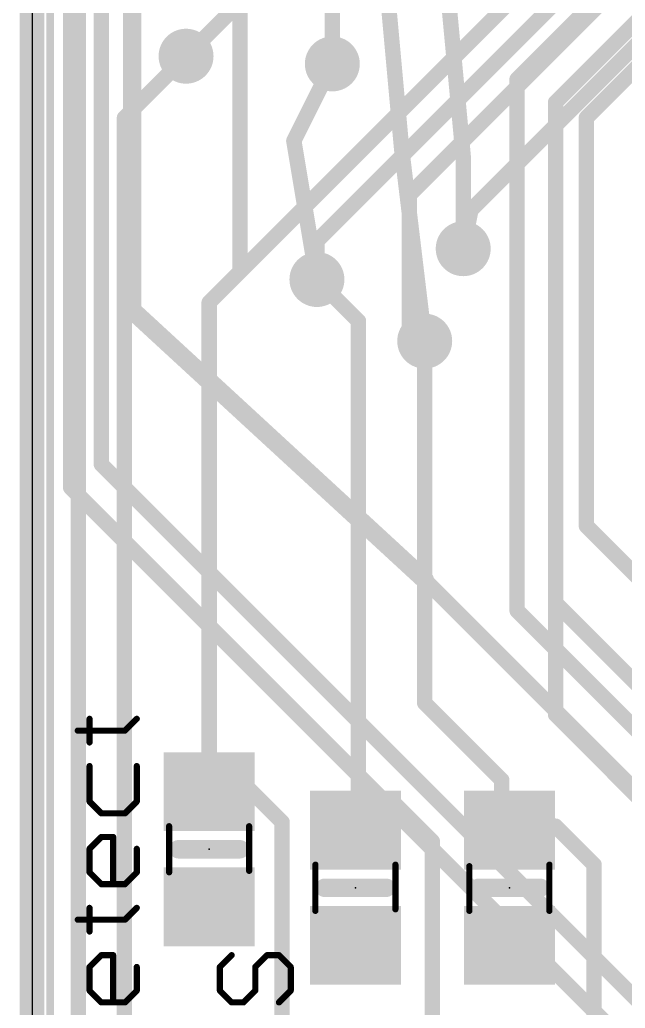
# Model space of a CAD drawing. Extents: x -31.2 to 31.2, y -41.1 to 40.8.
# Drawn here: x -25.6 to -15.61, y -30.05 to -13.75 of the extents above; entities that cross this region are included whole.
import ezdxf

# ---------------------------------------------------------------- set-up
doc = ezdxf.new("R2010")
doc.units = 0
for name, color, linetype in [('1', 12, 'CONTINUOUS'), ('16', 132, 'CONTINUOUS'), ('18', 110, 'CONTINUOUS'), ('20', 53, 'CONTINUOUS'), ('21', 40, 'CONTINUOUS'), ('22', 6, 'CONTINUOUS'), ('23', 40, 'CONTINUOUS'), ('51', 253, 'CONTINUOUS')]:
    doc.layers.add(name, color=color, linetype=linetype)

# ---------------------------------------------------------------- blocks, each defined once
blk = doc.blocks.new('RECT')
blk.add_solid([(-0.5, -0.5), (0.5, -0.5), (-0.5, 0.5), (0.5, 0.5)])
blk = doc.blocks.new('ROUNDV')
at = {"const_width": 0.5}
blk.add_lwpolyline([(0, -0.25, 1), (0, 0.25, 1), (0, -0.25)], format="xyb", dxfattribs=at)

msp = doc.modelspace()

# ---------------------------------------------------------------- linework, layer by layer
at = {"layer": '1'}
for points, const_width in [([(-25.4, 40.64), (-25.4, -40.64)], 0.4064), ([(-24.638, -37.592), (-24.638, 13.462)], 0.254), ([(-20.447, -9.398), (-20.447, -14.478)], 0.254), ([(-21.971, -17.907), (-16.256, -12.192)], 0.254), ([(-16.256, -12.954), (-20.701, -17.399)], 0.254), ([(-21.971, -13.081), (-21.971, -17.907)], 0.254), ([(-16.002, -13.462), (-19.177, -16.637)], 0.254), ([(-16.764, -15.494), (-15.24, -13.97)], 0.254), ([(-23.876, -15.367), (-22.86, -14.351)], 0.254), ([(-23.876, -35.814), (-23.876, -15.367)], 0.254), ([(-18.161, -16.891), (-16.764, -15.494)], 0.254), ([(-16.764, -25.212), (-16.764, -15.494)], 0.254), ([(-19.177, -16.637), (-19.177, -18.796)], 0.254), ([(-18.288, -17.526), (-18.161, -16.891)], 0.254), ([(-20.701, -17.399), (-20.701, -18.034)], 0.254), ([(-21.971, -17.907), (-22.2885, -18.2245)], 0.254), ([(-20.701, -18.034), (-20.0158, -18.7192)], 0.254), ([(-22.479, -18.415), (-22.2885, -18.2245)], 0.254), ([(-22.479, -18.415), (-22.479, -26.482)], 0.254), ([(-20.0158, -18.7192), (-20.0158, -26.6119)], 0.254), ([(-19.177, -18.796), (-18.923, -19.05)], 0.254), ([(-18.923, -19.05), (-18.923, -25.019)], 0.254), ([(-18.923, -25.019), (-17.653, -26.289)], 0.254), ([(-14.859, -27.117), (-16.764, -25.212)], 0.254), ([(-21.971, -26.289), (-22.286, -26.416)], 0.254), ([(-21.275, -26.985), (-21.971, -26.289)], 0.254), ([(-17.653, -26.289), (-17.653, -26.99)], 0.254), ([(-22.286, -26.416), (-22.479, -26.482)], 0.254), ([(-20.0158, -26.6119), (-20.066, -27.117)], 0.254), ([(-19.4891, -26.6119), (-20.0158, -26.6119)], 0.254), ([(-18.796, -27.305), (-19.4891, -26.6119)], 0.254), ([(-21.275, -35.875), (-21.275, -26.985)], 0.254), ([(-17.653, -26.99), (-17.526, -27.117)], 0.254), ([(-16.764, -27.051), (-17.587, -27.051)], 0.254), ([(-17.587, -27.051), (-17.526, -27.117)], 0.254), ([(-16.129, -27.686), (-16.764, -27.051)], 0.254), ([(-18.796, -30.226), (-18.796, -27.305)], 0.254), ([(-16.129, -31.242), (-16.129, -27.686)], 0.254)]:
    msp.add_lwpolyline(points, dxfattribs=dict(at, const_width=const_width))
at = {"layer": '1', "const_width": 0.127}
for points in [[(-22.8151, -14.3959, 1), (-22.9049, -14.3061)], [(-20.5105, -14.478, 1), (-20.3835, -14.478)], [(-23.8125, -15.367, 1), (-23.9395, -15.367)], [(-23.9209, -15.3221, 1), (-23.8311, -15.4119)], [(-16.7005, -15.494, 1), (-16.8275, -15.494)], [(-16.8089, -15.4491, 1), (-16.7191, -15.5389)], [(-16.7191, -15.5389, 1), (-16.8089, -15.4491)], [(-19.1135, -16.637, 1), (-19.2405, -16.637)], [(-19.2219, -16.5921, 1), (-19.1321, -16.6819)], [(-18.2059, -16.8461, 1), (-18.1161, -16.9359)], [(-18.0987, -16.9035, 1), (-18.2233, -16.8785)], [(-20.6375, -17.399, 1), (-20.7645, -17.399)], [(-20.7459, -17.3541, 1), (-20.6561, -17.4439)], [(-18.3503, -17.5135, 1), (-18.2257, -17.5385)], [(-22.0159, -17.8621, 1), (-21.9261, -17.9519)], [(-22.0345, -17.907, 1), (-21.9075, -17.907)], [(-21.9261, -17.9519, 1), (-22.0159, -17.8621)], [(-20.6561, -17.9891, 1), (-20.7459, -18.0789)], [(-20.7645, -18.034, 1), (-20.6375, -18.034)], [(-22.3334, -18.1796, 1), (-22.2436, -18.2694)], [(-22.2436, -18.2694, 1), (-22.3334, -18.1796)], [(-22.4155, -18.415, 1), (-22.5425, -18.415)], [(-22.5239, -18.3701, 1), (-22.4341, -18.4599)], [(-19.9523, -18.7192, 1), (-20.0793, -18.7192)], [(-20.0607, -18.7641, 1), (-19.9709, -18.6743)], [(-19.1321, -18.7511, 1), (-19.2219, -18.8409)], [(-19.2405, -18.796, 1), (-19.1135, -18.796)], [(-18.8595, -19.05, 1), (-18.9865, -19.05)], [(-18.9679, -19.0949, 1), (-18.8781, -19.0051)], [(-18.8781, -24.9741, 1), (-18.9679, -25.0639)], [(-18.9865, -25.019, 1), (-18.8595, -25.019)], [(-16.7191, -25.1671, 1), (-16.8089, -25.2569)], [(-16.8275, -25.212, 1), (-16.7005, -25.212)], [(-21.9261, -26.2441, 1), (-22.0159, -26.3339)], [(-21.9473, -26.3479, 1), (-21.9947, -26.2301)], [(-17.5895, -26.289, 1), (-17.7165, -26.289)], [(-17.6979, -26.3339, 1), (-17.6081, -26.2441)], [(-22.4995, -26.4219, 1), (-22.4585, -26.5421)], [(-22.3097, -26.3571, 1), (-22.2623, -26.4749)], [(-22.2655, -26.4761, 1), (-22.3065, -26.3559)], [(-22.5425, -26.482, 1), (-22.4155, -26.482)], [(-20.0158, -26.5484, 1), (-20.0158, -26.6754)], [(-20.0793, -26.6119, 1), (-19.9523, -26.6119)], [(-19.9526, -26.6181, 1), (-20.079, -26.6056)], [(-19.4442, -26.567, 1), (-19.534, -26.6568)], [(-19.4891, -26.6754, 1), (-19.4891, -26.5484)], [(-21.2115, -26.985, 1), (-21.3385, -26.985)], [(-21.3199, -27.0299, 1), (-21.2301, -26.9401)], [(-17.6081, -26.9451, 1), (-17.6979, -27.0349)], [(-20.1292, -27.1107, 1), (-20.0028, -27.1233)], [(-17.7165, -26.99, 1), (-17.5895, -26.99)], [(-17.587, -26.9875, 1), (-17.587, -27.1145)], [(-17.5404, -27.0079, 1), (-17.6336, -27.0941)], [(-17.5726, -27.1601, 1), (-17.4794, -27.0739)], [(-17.5709, -27.1619, 1), (-17.4811, -27.0721)], [(-16.7191, -27.0061, 1), (-16.8089, -27.0959)], [(-16.764, -27.1145, 1), (-16.764, -26.9875)], [(-18.7325, -27.305, 1), (-18.8595, -27.305)], [(-18.8409, -27.3499, 1), (-18.7511, -27.2601)], [(-16.0655, -27.686, 1), (-16.1925, -27.686)], [(-16.1739, -27.7309, 1), (-16.0841, -27.6411)]]:
    msp.add_lwpolyline(points, format="xyb", dxfattribs=at)
at = {"layer": '16'}
for points, const_width in [([(-25.4, 40.386), (-25.4, -40.894)], 0.4064), ([(-24.765, 30.099), (-24.765, -21.463)], 0.254), ([(-24.257, 29.845), (-24.257, -21.082)], 0.254), ([(-23.749, -18.542), (-23.749, -4.13)], 0.3048), ([(-22.86, -14.351), (-19.431, -10.922)], 0.254), ([(-18.669, -11.938), (-18.288, -16.002)], 0.254), ([(-19.558, -13.081), (-19.304, -15.875)], 0.254), ([(-15.748, -13.081), (-17.399, -14.732)], 0.254), ([(-15.367, -13.716), (-16.764, -15.113)], 0.254), ([(-15.113, -14.224), (-16.256, -15.367)], 0.254), ([(-20.447, -14.478), (-21.082, -15.748)], 0.254), ([(-17.399, -14.732), (-17.399, -23.495)], 0.254), ([(-16.764, -15.113), (-16.764, -23.368)], 0.254), ([(-16.256, -15.367), (-16.256, -22.098)], 0.254), ([(-21.082, -15.748), (-20.701, -18.034)], 0.254), ([(-19.304, -15.875), (-18.923, -19.05)], 0.254), ([(-18.288, -16.002), (-18.288, -17.526)], 0.254), ([(-18.923, -22.987), (-23.749, -18.542)], 0.3048), ([(-24.257, -21.082), (-8.89, -36.449)], 0.254), ([(-24.765, -21.463), (-10.16, -36.068)], 0.254), ([(-16.256, -22.098), (-14.478, -23.876)], 0.254), ([(-18.923, -22.987), (-13.589, -28.321)], 0.254), ([(-16.764, -23.368), (-14.478, -25.654)], 0.254), ([(-17.399, -23.495), (-14.097, -26.797)], 0.254)]:
    msp.add_lwpolyline(points, dxfattribs=dict(at, const_width=const_width))
for points, const_width in [([(-22.9049, -14.3061, 1), (-22.8151, -14.3959)], 0.127), ([(-20.3902, -14.5064, 1), (-20.5038, -14.4496)], 0.127), ([(-17.3355, -14.732, 1), (-17.4625, -14.732)], 0.127), ([(-17.4439, -14.6871, 1), (-17.3541, -14.7769)], 0.127), ([(-16.7005, -15.113, 1), (-16.8275, -15.113)], 0.127), ([(-16.8089, -15.0681, 1), (-16.7191, -15.1579)], 0.127), ([(-16.1925, -15.367, 1), (-16.3195, -15.367)], 0.127), ([(-16.3009, -15.3221, 1), (-16.2111, -15.4119)], 0.127), ([(-21.0194, -15.7376, 1), (-21.1446, -15.7584)], 0.127), ([(-21.1388, -15.7196, 1), (-21.0252, -15.7764)], 0.127), ([(-19.241, -15.8674, 1), (-19.367, -15.8826)], 0.127), ([(-19.3672, -15.8807, 1), (-19.2408, -15.8693)], 0.127), ([(-18.2245, -16.002, 1), (-18.3515, -16.002)], 0.127), ([(-18.3512, -16.0079, 1), (-18.2248, -15.9961)], 0.127), ([(-18.3515, -17.526, 1), (-18.2245, -17.526)], 0.127), ([(-20.7636, -18.0444, 1), (-20.6384, -18.0236)], 0.127), ([(-23.6974, -18.486, 1), (-23.8006, -18.598)], 0.1524), ([(-23.8252, -18.542, 1), (-23.6728, -18.542)], 0.1524), ([(-18.986, -19.0576, 1), (-18.86, -19.0424)], 0.127), ([(-24.2121, -21.0371, 1), (-24.3019, -21.1269)], 0.127), ([(-24.3205, -21.082, 1), (-24.1935, -21.082)], 0.127), ([(-24.7201, -21.4181, 1), (-24.8099, -21.5079)], 0.127), ([(-24.8285, -21.463, 1), (-24.7015, -21.463)], 0.127), ([(-16.2111, -22.0531, 1), (-16.3009, -22.1429)], 0.127), ([(-16.3195, -22.098, 1), (-16.1925, -22.098)], 0.127), ([(-18.9746, -23.043, 1), (-18.8714, -22.931)], 0.1524), ([(-18.8781, -22.9421, 1), (-18.9679, -23.0319)], 0.127), ([(-16.7191, -23.3231, 1), (-16.8089, -23.4129)], 0.127), ([(-16.8275, -23.368, 1), (-16.7005, -23.368)], 0.127), ([(-17.3541, -23.4501, 1), (-17.4439, -23.5399)], 0.127), ([(-17.4625, -23.495, 1), (-17.3355, -23.495)], 0.127)]:
    msp.add_lwpolyline(points, format="xyb", dxfattribs=dict(at, const_width=const_width))
at = {"layer": '20'}
msp.add_line((-25.4, 35.56), (-25.4, -35.56), dxfattribs=at)
at = {"layer": '21'}
for points, const_width in [([(-24.4524, -25.6699), (-24.4524, -25.2801)], 0.1016), ([(-23.8677, -25.475), (-23.6728, -25.2801)], 0.1016), ([(-24.6473, -25.475), (-23.8677, -25.475)], 0.1016), ([(-24.4524, -26.0597), (-24.4524, -26.6444)], 0.1016), ([(-23.6728, -26.6444), (-23.6728, -26.0597)], 0.1016), ([(-24.4524, -26.6444), (-24.2575, -26.8393)], 0.1016), ([(-23.8677, -26.8393), (-23.6728, -26.6444)], 0.1016), ([(-24.2575, -26.8393), (-23.8677, -26.8393)], 0.1016), ([(-24.4524, -27.424), (-24.2575, -27.2291)], 0.1016), ([(-24.2575, -27.2291), (-24.0626, -27.2291)], 0.1016), ([(-24.0626, -27.2291), (-24.0626, -28.0087)], 0.1016), ([(-24.4524, -27.8138), (-24.4524, -27.424)], 0.1016), ([(-23.6728, -27.424), (-23.6728, -27.8138)], 0.1016), ([(-22.987, -27.432), (-21.971, -27.432)], 0.3048), ([(-24.2575, -28.0087), (-24.4524, -27.8138)], 0.1016), ([(-23.6728, -27.8138), (-23.8677, -28.0087)], 0.1016), ([(-23.8677, -28.0087), (-24.2575, -28.0087)], 0.1016), ([(-20.574, -28.067), (-19.558, -28.067)], 0.3048), ([(-17.018, -28.067), (-18.034, -28.067)], 0.3048), ([(-24.4524, -28.7883), (-24.4524, -28.3985)], 0.1016), ([(-23.8677, -28.5934), (-23.6728, -28.3985)], 0.1016), ([(-24.6473, -28.5934), (-23.8677, -28.5934)], 0.1016), ([(-24.4524, -29.373), (-24.2575, -29.1781)], 0.1016), ([(-24.2575, -29.1781), (-24.0626, -29.1781)], 0.1016), ([(-24.0626, -29.1781), (-24.0626, -29.9577)], 0.1016), ([(-22.1073, -29.1781), (-22.3022, -29.373)], 0.1016), ([(-21.7175, -29.373), (-21.5226, -29.1781)], 0.1016), ([(-21.5226, -29.1781), (-21.3277, -29.1781)], 0.1016), ([(-21.3277, -29.1781), (-21.1328, -29.373)], 0.1016), ([(-24.4524, -29.7628), (-24.4524, -29.373)], 0.1016), ([(-23.6728, -29.373), (-23.6728, -29.7628)], 0.1016), ([(-22.3022, -29.373), (-22.3022, -29.7628)], 0.1016), ([(-21.7175, -29.7628), (-21.7175, -29.373)], 0.1016), ([(-21.1328, -29.373), (-21.1328, -29.7628)], 0.1016), ([(-24.2575, -29.9577), (-24.4524, -29.7628)], 0.1016), ([(-23.6728, -29.7628), (-23.8677, -29.9577)], 0.1016), ([(-22.3022, -29.7628), (-22.1073, -29.9577)], 0.1016), ([(-21.9124, -29.9577), (-21.7175, -29.7628)], 0.1016), ([(-21.1328, -29.7628), (-21.3277, -29.9577)], 0.1016), ([(-23.8677, -29.9577), (-24.2575, -29.9577)], 0.1016), ([(-22.1073, -29.9577), (-21.9124, -29.9577)], 0.1016)]:
    msp.add_lwpolyline(points, dxfattribs=dict(at, const_width=const_width))
for points, const_width in [([(-24.427, -25.2801, 1), (-24.4778, -25.2801)], 0.0508), ([(-23.6548, -25.2981, 1), (-23.6908, -25.2622)], 0.0508), ([(-24.6473, -25.4496, 1), (-24.6473, -25.5004)], 0.0508), ([(-23.8857, -25.4571, 1), (-23.8497, -25.493)], 0.0508), ([(-23.8677, -25.5004, 1), (-23.8677, -25.4496)], 0.0508), ([(-24.4778, -25.6699, 1), (-24.427, -25.6699)], 0.0508), ([(-24.427, -26.0597, 1), (-24.4778, -26.0597)], 0.0508), ([(-23.6474, -26.0597, 1), (-23.6982, -26.0597)], 0.0508), ([(-24.4344, -26.6265, 1), (-24.4704, -26.6624)], 0.0508), ([(-24.4778, -26.6444, 1), (-24.427, -26.6444)], 0.0508), ([(-23.6982, -26.6444, 1), (-23.6474, -26.6444)], 0.0508), ([(-23.6548, -26.6624, 1), (-23.6908, -26.6265)], 0.0508), ([(-24.2575, -26.8139, 1), (-24.2575, -26.8647)], 0.0508), ([(-24.2755, -26.8573, 1), (-24.2395, -26.8214)], 0.0508), ([(-23.8857, -26.8214, 1), (-23.8497, -26.8573)], 0.0508), ([(-23.8677, -26.8647, 1), (-23.8677, -26.8139)], 0.0508), ([(-24.2575, -27.2037, 1), (-24.2575, -27.2545)], 0.0508), ([(-24.2395, -27.2471, 1), (-24.2755, -27.2112)], 0.0508), ([(-24.0372, -27.2291, 1), (-24.088, -27.2291)], 0.0508), ([(-24.0626, -27.2545, 1), (-24.0626, -27.2037)], 0.0508), ([(-24.427, -27.424, 1), (-24.4778, -27.424)], 0.0508), ([(-24.4704, -27.4061, 1), (-24.4344, -27.442)], 0.0508), ([(-23.6474, -27.424, 1), (-23.6982, -27.424)], 0.0508), ([(-22.987, -27.3558, 1), (-22.987, -27.5082)], 0.1524), ([(-21.971, -27.5082, 1), (-21.971, -27.3558)], 0.1524), ([(-24.4344, -27.7959, 1), (-24.4704, -27.8318)], 0.0508), ([(-24.4778, -27.8138, 1), (-24.427, -27.8138)], 0.0508), ([(-23.6982, -27.8138, 1), (-23.6474, -27.8138)], 0.0508), ([(-23.6548, -27.8318, 1), (-23.6908, -27.7959)], 0.0508), ([(-24.2575, -27.9833, 1), (-24.2575, -28.0341)], 0.0508), ([(-24.2755, -28.0267, 1), (-24.2395, -27.9908)], 0.0508), ([(-24.088, -28.0087, 1), (-24.0372, -28.0087)], 0.0508), ([(-23.8857, -27.9908, 1), (-23.8497, -28.0267)], 0.0508), ([(-23.8677, -28.0341, 1), (-23.8677, -27.9833)], 0.0508), ([(-20.574, -27.9908, 1), (-20.574, -28.1432)], 0.1524), ([(-19.558, -28.1432, 1), (-19.558, -27.9908)], 0.1524), ([(-18.034, -27.9908, 1), (-18.034, -28.1432)], 0.1524), ([(-17.018, -28.1432, 1), (-17.018, -27.9908)], 0.1524), ([(-24.427, -28.3985, 1), (-24.4778, -28.3985)], 0.0508), ([(-23.6548, -28.4165, 1), (-23.6908, -28.3806)], 0.0508), ([(-24.6473, -28.568, 1), (-24.6473, -28.6188)], 0.0508), ([(-23.8857, -28.5755, 1), (-23.8497, -28.6114)], 0.0508), ([(-23.8677, -28.6188, 1), (-23.8677, -28.568)], 0.0508), ([(-24.4778, -28.7883, 1), (-24.427, -28.7883)], 0.0508), ([(-24.2575, -29.1527, 1), (-24.2575, -29.2035)], 0.0508), ([(-24.2395, -29.1961, 1), (-24.2755, -29.1602)], 0.0508), ([(-24.0372, -29.1781, 1), (-24.088, -29.1781)], 0.0508), ([(-24.0626, -29.2035, 1), (-24.0626, -29.1527)], 0.0508), ([(-22.0893, -29.1961, 1), (-22.1253, -29.1602)], 0.0508), ([(-21.5226, -29.1527, 1), (-21.5226, -29.2035)], 0.0508), ([(-21.5046, -29.1961, 1), (-21.5406, -29.1602)], 0.0508), ([(-21.3097, -29.1602, 1), (-21.3457, -29.1961)], 0.0508), ([(-21.3277, -29.2035, 1), (-21.3277, -29.1527)], 0.0508), ([(-24.427, -29.373, 1), (-24.4778, -29.373)], 0.0508), ([(-24.4704, -29.3551, 1), (-24.4344, -29.391)], 0.0508), ([(-23.6474, -29.373, 1), (-23.6982, -29.373)], 0.0508), ([(-22.2768, -29.373, 1), (-22.3276, -29.373)], 0.0508), ([(-22.3202, -29.3551, 1), (-22.2842, -29.391)], 0.0508), ([(-21.6921, -29.373, 1), (-21.7429, -29.373)], 0.0508), ([(-21.7355, -29.3551, 1), (-21.6995, -29.391)], 0.0508), ([(-21.1074, -29.373, 1), (-21.1582, -29.373)], 0.0508), ([(-21.1508, -29.391, 1), (-21.1148, -29.3551)], 0.0508), ([(-24.4344, -29.7449, 1), (-24.4704, -29.7808)], 0.0508), ([(-24.4778, -29.7628, 1), (-24.427, -29.7628)], 0.0508), ([(-23.6982, -29.7628, 1), (-23.6474, -29.7628)], 0.0508), ([(-23.6548, -29.7808, 1), (-23.6908, -29.7449)], 0.0508), ([(-22.2842, -29.7449, 1), (-22.3202, -29.7808)], 0.0508), ([(-22.3276, -29.7628, 1), (-22.2768, -29.7628)], 0.0508), ([(-21.7429, -29.7628, 1), (-21.6921, -29.7628)], 0.0508), ([(-21.6995, -29.7808, 1), (-21.7355, -29.7449)], 0.0508), ([(-21.1582, -29.7628, 1), (-21.1074, -29.7628)], 0.0508), ([(-21.1148, -29.7808, 1), (-21.1508, -29.7449)], 0.0508), ([(-24.2575, -29.9323, 1), (-24.2575, -29.9831)], 0.0508), ([(-24.2755, -29.9757, 1), (-24.2395, -29.9398)], 0.0508), ([(-24.088, -29.9577, 1), (-24.0372, -29.9577)], 0.0508), ([(-23.8857, -29.9398, 1), (-23.8497, -29.9757)], 0.0508), ([(-23.8677, -29.9831, 1), (-23.8677, -29.9323)], 0.0508), ([(-22.1073, -29.9323, 1), (-22.1073, -29.9831)], 0.0508), ([(-22.1253, -29.9757, 1), (-22.0893, -29.9398)], 0.0508), ([(-21.9304, -29.9398, 1), (-21.8944, -29.9757)], 0.0508), ([(-21.9124, -29.9831, 1), (-21.9124, -29.9323)], 0.0508), ([(-21.3457, -29.9398, 1), (-21.3097, -29.9757)], 0.0508)]:
    msp.add_lwpolyline(points, format="xyb", dxfattribs=dict(at, const_width=const_width))
at = {"layer": '22', "const_width": 0.127}
msp.add_lwpolyline([(-25.1, 34.54), (-25.1, -34.86)], dxfattribs=at)
at = {"layer": '23'}
for p in [(-22.479, -27.432), (-20.066, -28.067), (-17.526, -28.067)]:
    msp.add_point(p, dxfattribs=at)
at = {"layer": '51', "const_width": 0.1016}
for points in [[(-23.139, -27.813), (-23.139, -27.051)], [(-21.819, -27.788), (-21.819, -27.051)], [(-20.726, -28.448), (-20.726, -27.686)], [(-19.406, -28.423), (-19.406, -27.686)], [(-18.186, -27.711), (-18.186, -28.448)], [(-16.866, -27.686), (-16.866, -28.448)]]:
    msp.add_lwpolyline(points, dxfattribs=at)
at = {"layer": '51', "const_width": 0.0508}
for points in [[(-23.1136, -27.051, 1), (-23.1644, -27.051)], [(-21.7936, -27.051, 1), (-21.8444, -27.051)], [(-20.7006, -27.686, 1), (-20.7514, -27.686)], [(-19.3806, -27.686, 1), (-19.4314, -27.686)], [(-18.1606, -27.711, 1), (-18.2114, -27.711)], [(-16.8406, -27.686, 1), (-16.8914, -27.686)], [(-23.1644, -27.813, 1), (-23.1136, -27.813)], [(-21.8444, -27.788, 1), (-21.7936, -27.788)], [(-20.7514, -28.448, 1), (-20.7006, -28.448)], [(-19.4314, -28.423, 1), (-19.3806, -28.423)], [(-18.2114, -28.448, 1), (-18.1606, -28.448)], [(-16.8914, -28.448, 1), (-16.8406, -28.448)]]:
    msp.add_lwpolyline(points, format="xyb", dxfattribs=at)

# ---------------------------------------------------------------- block references
at = {"layer": '1', "xscale": 1.3, "yscale": 1.5}
for p, rotation in [((-22.479, -26.482), 90), ((-20.066, -27.117), 90), ((-17.526, -27.117), 270), ((-22.479, -28.382), 90), ((-20.066, -29.017), 90), ((-17.526, -29.017), 270)]:
    msp.add_blockref('RECT', p, dxfattribs=dict(at, rotation=rotation))
at = {"layer": '18', "xscale": 0.9064, "yscale": 0.9064}
for p in [(-22.86, -14.351), (-22.86, -14.351), (-20.447, -14.478), (-20.447, -14.478), (-18.288, -17.526), (-18.288, -17.526), (-20.701, -18.034), (-20.701, -18.034), (-18.923, -19.05), (-18.923, -19.05)]:
    msp.add_blockref('ROUNDV', p, dxfattribs=at)
at = {"layer": '51', "xscale": 0.7501, "yscale": 1.4501}
for p, rotation in [((-22.4802, -26.7014), 90), ((-20.0672, -27.3364), 90), ((-17.5249, -27.3498), 270), ((-22.4802, -28.1492), 90), ((-20.0672, -28.7842), 90), ((-17.5249, -28.7977), 270)]:
    msp.add_blockref('RECT', p, dxfattribs=dict(at, rotation=rotation))

doc.saveas('drawing.dxf')
